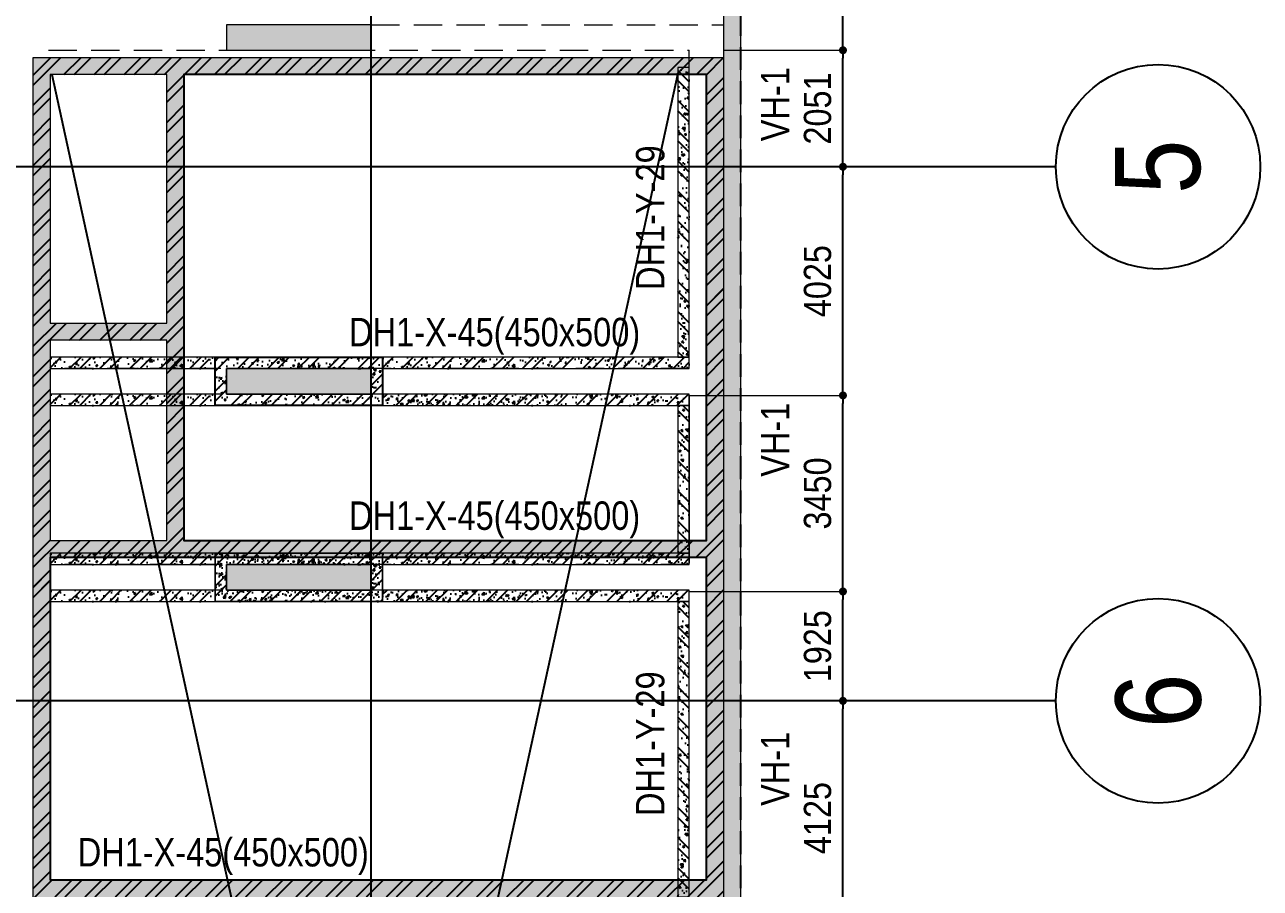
# Model space of a CAD drawing. Header units: millimetres. Extents: x 3718783 to 4027851, y 882487 to 1100782.
# Drawn here: x 3887629 to 3909382, y 1030897 to 1046096 of the extents above; entities that cross this region are included whole.
import ezdxf
from ezdxf.enums import TextEntityAlignment as Align

# ---------------------------------------------------------------- set-up
doc = ezdxf.new("R2010")
doc.units = ezdxf.units.MM
doc.header["$LTSCALE"] = 200
doc.header["$MEASUREMENT"] = 0
for name, pattern in [('CHG_XX_Cot_Ham 1$0$MB_Luoi truc$0$HTT Hidden 21', [3, 2, -1]), ('CHG_XX_Damsan_Ham 1$0$HIDDEN', [0.375, 0.25, -0.125]), ('CHG_XX_Luoi truc$0$MB_Luoi truc$0$Center101', [13, 10, -1, 1, -1]), ('HIDDEN', [0.375, 0.25, -0.125])]:
    doc.linetypes.add(name, pattern=pattern)
doc.layers.get('Defpoints').update_dxf_attribs({"color": 14, "lineweight": 0})
for name, color, linetype, lineweight in [('CHG_XX_Cot_Ham 1$0$Ap0302_PC', 150, 'Continuous', 9), ('CHG_XX_Cot_Ham 1$0$Ap0302_PC @ 1', 150, 'Continuous', 9), ('CHG_XX_Cot_Ham 1$0$Ap0302_PC @ 150', 150, 'Continuous', 9), ('CHG_XX_Cot_Ham 1$0$Ap0311_H', 8, 'Continuous', 15), ('CHG_XX_Cot_Ham 1$0$NS-DuongBao', 3, 'Continuous', 18), ('CHG_XX_Cot_Ham 1$0$Start hatch', 8, 'Continuous', 25), ('CHG_XX_Cot_Ham 1$0$Start net bao', 3, 'Continuous', 18), ('CHG_XX_Damsan_Ham 1$0$DBAO', 3, 'Continuous', 13), ('CHG_XX_Damsan_Ham 1$0$DGIONG', 4, 'Continuous', 13), ('CHG_XX_Damsan_Ham 1$0$DMo', 254, 'CHG_XX_Damsan_Ham 1$0$HIDDEN', 9), ('CHG_XX_Damsan_Ham 1$0$Start hatch', 8, 'Continuous', 25), ('CHG_XX_Damsan_Ham 1$0$Start net bao', 3, 'Continuous', 18), ('Dim 200', 1, 'Continuous', 5), ('DMo', 254, 'HIDDEN', 9), ('TEXT P Y', 2, 'Continuous', 15)]:
    doc.layers.add(name, color=color, linetype=linetype, lineweight=lineweight)
for name, color, linetype in [('CHG_XX_Cot_Ham 1$0$MB Ham 2$0$Concrete Line', 6, 'Continuous'), ('CHG_XX_Cot_Ham 1$0$MB_Cot ham$0$Concrete Line', 6, 'Continuous'), ('CHG_XX_Cot_Ham 1$0$mb_cot tang 1-3$0$Concrete Line', 6, 'Continuous'), ('CHG_XX_Damsan_Ham 1$0$GHI CHU', 7, 'Continuous'), ('CHG_XX_Luoi truc$0$Grid', 34, 'Continuous'), ('CHG_XX_Luoi truc$0$Grid Line', 251, 'CHG_XX_Luoi truc$0$MB_Luoi truc$0$Center101'), ('mb_cot tang 1-3$0$Concrete Line', 6, 'Continuous'), ('TEXT P X', 1, 'Continuous')]:
    doc.layers.add(name, color=color, linetype=linetype)
doc.styles.add('CHG_XX_Luoi truc$0$MB_Luoi truc$0$Grid A-F$0$VNI-HelveCB', font='VHELVCB_0.TTF')
doc.styles.add('MB_Luoi truc$0$Arial_C', font='arial.ttf', dxfattribs={"width": 0.85})
doc.styles.add('TTP-HelCon', font='VHELVCN_0.TTF')
doc.dimstyles.new('200', dxfattribs={"dimscale": 200, "dimtxt": 2.4, "dimasz": 0.7, "dimexe": 0.0003, "dimexo": 0, "dimgap": 1, "dimtad": 1, "dimdec": 0, "dimzin": 12, "dimdsep": 46, "dimtxsty": 'MB_Luoi truc$0$Arial_C', "dimblk": 'MB_Luoi truc$0$_Dot', "dimcen": 0.5, "dimclrd": 256, "dimclre": 8, "dimclrt": 1, "dimadec": 0, "dimazin": 0, "dimtfac": 1, "dimtdec": 0, "dimtix": 1, "dimtmove": 2, "dimatfit": 3, "dimldrblk": 'MB_Luoi truc$0$HTT Arrow 30', "dimfxl": 1, "dimtolj": 1, "dimtzin": 0, "dimlwe": -1, "dimarcsym": 0})

# ---------------------------------------------------------------- blocks, each defined once
blk = doc.blocks.new('*U401')
at = {"layer": 'CHG_XX_Luoi truc$0$Grid Line'}
blk.add_line((0, 0), (0, 608), dxfattribs=at)
at = {"layer": 'CHG_XX_Luoi truc$0$Grid', "lineweight": -2, "style": 'CHG_XX_Luoi truc$0$MB_Luoi truc$0$Grid A-F$0$VNI-HelveCB'}
for tag, p in [('GRIDSUB', (0, 617)), ('GRID', (0, -9))]:
    blk.add_attdef(tag, text='', height=5, dxfattribs=at).set_placement(p, align=Align.MIDDLE)
blk = doc.blocks.new('*U403')
at = {"layer": 'CHG_XX_Luoi truc$0$Grid', "lineweight": -2}
blk.add_line((0, -3), (0, 0), dxfattribs=at)
blk.add_circle((0, -9), 6, dxfattribs=at)
at = {"layer": 'CHG_XX_Luoi truc$0$Grid Line'}
blk.add_line((0, 0), (0, 438), dxfattribs=at)
at = {"layer": 'CHG_XX_Luoi truc$0$Grid', "lineweight": -2, "style": 'CHG_XX_Luoi truc$0$MB_Luoi truc$0$Grid A-F$0$VNI-HelveCB'}
for tag, p in [('GRIDSUB', (0, 447)), ('GRID', (0, -9))]:
    blk.add_attdef(tag, text='', height=5, dxfattribs=at).set_placement(p, align=Align.MIDDLE)
blk = doc.blocks.new('CHG_XX_Luoi truc')
at = {"layer": 'CHG_XX_Luoi truc$0$Grid', "xscale": 300, "yscale": 300, "zscale": 300}
blk.add_blockref('*U401', (99550, -12747), dxfattribs=at)
at = {"layer": 'CHG_XX_Luoi truc$0$Grid'}
ref = blk.add_blockref('*U403', (110703, 125550), dxfattribs=dict(at, xscale=300.0000000000013, yscale=300.0000000000013, zscale=300.0000000000013, rotation=90))
ref.add_attrib('GRID', '5', dxfattribs={"lineweight": -2, "height": 1500, "rotation": 90, "style": 'CHG_XX_Luoi truc$0$MB_Luoi truc$0$Grid A-F$0$VNI-HelveCB'}).set_placement((113403, 125550), align=Align.MIDDLE)
ref = blk.add_blockref('*U403', (110703, 116150), dxfattribs=dict(at, xscale=300.0000000000013, yscale=300.0000000000013, zscale=300.0000000000013, rotation=90))
ref.add_attrib('GRID', '6', dxfattribs={"lineweight": -2, "height": 1500, "rotation": 90, "style": 'CHG_XX_Luoi truc$0$MB_Luoi truc$0$Grid A-F$0$VNI-HelveCB'}).set_placement((113403, 116150), align=Align.MIDDLE)
blk = doc.blocks.new('*U548')
at = {"layer": 'CHG_XX_Cot_Ham 1$0$Ap0302_PC @ 1'}
h = blk.add_hatch(color=256, dxfattribs=at)
h.dxf.hatch_style = 1
h.paths.add_polyline_path([(450, 0), (0, 0), (0, -2550), (450, -2550)])
at = {"layer": 'CHG_XX_Cot_Ham 1$0$Ap0302_PC @ 150'}
h = blk.add_hatch(color=256, dxfattribs=at)
h.dxf.hatch_style = 1
h.paths.add_polyline_path([(450, 0), (0, 0), (0, -2550), (450, -2550)])
blk = doc.blocks.new('CHG_XX_Cot_Ham 1$0$Block A_C450x2250')
at = {"layer": 'CHG_XX_Cot_Ham 1$0$Ap0302_PC'}
blk.add_lwpolyline([(450, -2550), (0, -2550), (0, 0), (450, 0)], close=True, dxfattribs=at)
blk.add_blockref('*U548', (0, 0), dxfattribs=at)
blk = doc.blocks.new('CHG_XX_Cot_Ham 1')
at = {"layer": 'CHG_XX_Cot_Ham 1$0$Ap0311_H'}
h = blk.add_hatch(color=256, dxfattribs=at)
h.dxf.hatch_style = 1
h.paths.add_polyline_path([(99639.2, 163400), (-10900, 163400), (-10900, 85450), (-300, 85450), (-300, 84050), (32350, 84050), (32350, -9000), (103575.5, -9000), (106050, -6022), (106050, 158254.3)])
h.paths.add_polyline_path([(99533.7, 163100), (105750, 158110.4), (105750, 90450), (105650, 90450), (105650, 90450), (105750, 90450), (105750, 13850), (105750, 13825.9), (105750, -5913.6), (103434.7, -8700), (93600, -8700), (32650, -8700), (32650, 84350), (0, 84350), (0, 85750), (-10600, 85750), (-10600, 163100), (93600, 163100)], flags=16)
at = {"layer": 'CHG_XX_Cot_Ham 1$0$Start hatch'}
h = blk.add_hatch(dxfattribs=at)
h.set_pattern_fill('AR-CONC', color=256, scale=50)
h.set_pattern_definition([(50, (-50, -50), (358.6301, -31.37607), [37.5, -412.5]), (355, (-50, -50), (-69.3757, 376.0961), [30, -330]), (100.45144, (-20.1, -52.6), (289.2544, 344.72), [31.8701, -350.57106]), (46.1842, (-50, 50), (533.6207, -82.7596), [56.25, -618.75]), (96.63564, (-5.53, 43.1), (467.331, 487.0593), [47.8052, -525.8569]), (351.18416, (-50, 50), (467.331, 487.0593), [45, -495]), (21, (3e-06, 25), (298.4535, -201.30945), [37.5, -412.5]), (326, (3e-06, 25), (121.6577, 362.575), [30, -330]), (71.45144, (24.87, 8.22), (420.1112, 161.2656), [31.8701, -350.57106]), (37.5, (-50, -50), (6.07993, 166.44693), [0, -326, 0, -335, 0, -331.25]), (7.5, (-50, -50), (131.53477, 197.20586), [0, -191, 0, -318.5, 0, -126.25]), (327.5, (-161.5, -50), (266.91122, -11.27744), [0, -125, 0, -390, 0, -517.5]), (317.5, (-211.5, -50), (291.5931, 50.0525), [0, -162.5, 0, -259, 0, -367.5])])
h.paths.add_polyline_path([(105750, 127475.9), (93600, 127475), (93600, 76300), (105750.8, 76300)])
h.paths.add_polyline_path([(93900, 107200), (93900, 112700), (105450.8, 112700), (105450.8, 107200)], flags=16)
h.paths.add_polyline_path([(101300.8, 106900), (101300.8, 99800), (93900, 99800), (93900, 106900)], flags=16)
h.paths.add_polyline_path([(93900, 113000), (93900, 118675), (105450.8, 118675), (105450.8, 113000)], flags=16)
h.paths.add_polyline_path([(101600.8, 106900), (105450.8, 106900), (105450.8, 92450), (93900, 92450), (93900, 99500), (101600.8, 99500)], flags=16)
h.paths.add_polyline_path([(93900, 118975), (93900, 122500), (95950, 122500), (95950, 118975)], flags=16)
h.paths.add_polyline_path([(96250, 118975), (96250, 127175), (105450.8, 127175), (105450.8, 118975)], flags=16)
h.paths.add_polyline_path([(100150.8, 92150), (100150.8, 87350), (93900, 87350), (93900, 92150)], flags=16)
h.paths.add_polyline_path([(93900, 122800), (93900, 127175), (95950, 127175), (95950, 122800)], flags=16)
h.paths.add_polyline_path([(100450.8, 92150), (105450.8, 92150), (105450.8, 81950), (100450.8, 81950)], flags=16)
h.paths.add_polyline_path([(100150.8, 87050), (100150.8, 81950), (93900, 81950), (93900, 87050)], flags=16)
h.paths.add_polyline_path([(105450.8, 81650), (105450.8, 76600), (93900, 76600), (93900, 81650)], flags=16)
h = blk.add_hatch(dxfattribs=at)
h.set_pattern_fill('ANSI32', color=256, scale=1000, style=0)
h.paths.add_polyline_path([(93600, 76300), (105750.8, 76300), (105750.8, 127475), (93600, 127475)])
h.paths.add_polyline_path([(93900, 107200), (93900, 112700), (105450.8, 112700), (105450.8, 107200)], flags=16)
h.paths.add_polyline_path([(101300.8, 106900), (101300.8, 99800), (93900, 99800), (93900, 106900)], flags=16)
h.paths.add_polyline_path([(93900, 113000), (93900, 118675), (105450.8, 118675), (105450.8, 113000)], flags=16)
h.paths.add_polyline_path([(101600.8, 106900), (105450.8, 106900), (105450.8, 92450), (93900, 92450), (93900, 99500), (101600.8, 99500)], flags=16)
h.paths.add_polyline_path([(93900, 118975), (93900, 122500), (95950, 122500), (95950, 118975)], flags=16)
h.paths.add_polyline_path([(96250, 118975), (96250, 127175), (105450.8, 127175), (105450.8, 118975)], flags=16)
h.paths.add_polyline_path([(100150.8, 92150), (100150.8, 87350), (93900, 87350), (93900, 92150)], flags=16)
h.paths.add_polyline_path([(93900, 122800), (93900, 127175), (95950, 127175), (95950, 122800)], flags=16)
h.paths.add_polyline_path([(100450.8, 92150), (105450.8, 92150), (105450.8, 81950), (100450.8, 81950)], flags=16)
h.paths.add_polyline_path([(100150.8, 87050), (100150.8, 81950), (93900, 81950), (93900, 87050)], flags=16)
h.paths.add_polyline_path([(105450.8, 81650), (105450.8, 76600), (93900, 76600), (93900, 81650)], flags=16)
h = blk.add_hatch(dxfattribs=at)
h.set_pattern_fill('AR-CONC', color=256, scale=50)
h.set_pattern_definition([(50, (-2213768.6, 588216.82), (358.63009, -31.376067), [37.5, -412.5]), (355, (-2213768.6, 588216.82), (-69.375667, 376.096067), [30, -330]), (100.451444, (-2213738.7, 588214.2), (289.254423, 344.719995), [31.870096, -350.571056]), (46.1842, (-2213768.6, 588316.8), (533.620665, -82.75964), [56.25, -618.75]), (96.635635, (-2213724.1, 588309.9), (467.33097, 487.0593), [47.80517, -525.85688]), (351.184164, (-2213768.6, 588316.8), (467.33097, 487.0593), [45, -495]), (21, (-2213718.6, 588291.82), (298.453526, -201.309445), [37.5, -412.5]), (326, (-2213718.6, 588291.82), (121.657666, 362.57502), [30, -330]), (71.451445, (-2213693.72, 588275.05), (420.11119, 161.265576), [31.870095, -350.571056]), (37.5, (-2213768.59, 588216.82), (6.079928, 166.446927), [0, -326, 0, -335, 0, -331.25]), (7.5, (-2213768.59, 588216.82), (131.534769, 197.205856), [0, -191, 0, -318.5, 0, -126.25]), (327.5, (-2213880.09, 588216.82), (266.911218, -11.277436), [0, -125, 0, -390, 0, -517.5]), (317.5, (-2213930.1, 588216.82), (291.593085, 50.052491), [0, -162.5, 0, -259, 0, -367.5])])
h.paths.add_polyline_path([(96800.8, 121350), (99750.8, 121350), (99750.8, 122200), (96800.8, 122200)])
h.paths.add_polyline_path([(97000.8, 121550), (99550.8, 121550), (99550.8, 122000), (97000.8, 122000)], flags=16)
h = blk.add_hatch(dxfattribs=at)
h.set_pattern_fill('ANSI32,_O', color=256, scale=1000)
h.set_pattern_definition([(45, (-2213768.6, 588216.82), (-265.16504, 265.16504), []), (45, (-2213591.8, 588216.82), (-265.16504, 265.16504), [])])
h.paths.add_polyline_path([(96800.8, 121350), (99750.8, 121350), (99750.8, 122200), (96800.8, 122200)])
h.paths.add_polyline_path([(97000.8, 121550), (99550.8, 121550), (99550.8, 122000), (97000.8, 122000)], flags=16)
h = blk.add_hatch(dxfattribs=at)
h.set_pattern_fill('AR-CONC', color=256, scale=50)
h.set_pattern_definition([(50, (-2213768.6, 584766.82), (358.63009, -31.376067), [37.5, -412.5]), (355, (-2213768.6, 584766.82), (-69.375667, 376.096067), [30, -330]), (100.451444, (-2213738.7, 584764.2), (289.254423, 344.719995), [31.870096, -350.571056]), (46.1842, (-2213768.6, 584866.8), (533.620665, -82.75964), [56.25, -618.75]), (96.635635, (-2213724.1, 584859.9), (467.33097, 487.0593), [47.80517, -525.85688]), (351.184164, (-2213768.6, 584866.8), (467.33097, 487.0593), [45, -495]), (21, (-2213718.6, 584841.82), (298.453526, -201.309445), [37.5, -412.5]), (326, (-2213718.6, 584841.82), (121.657666, 362.57502), [30, -330]), (71.451445, (-2213693.72, 584825.05), (420.11119, 161.265576), [31.870095, -350.571056]), (37.5, (-2213768.59, 584766.82), (6.079928, 166.446927), [0, -326, 0, -335, 0, -331.25]), (7.5, (-2213768.59, 584766.82), (131.534769, 197.205856), [0, -191, 0, -318.5, 0, -126.25]), (327.5, (-2213880.09, 584766.82), (266.911218, -11.277436), [0, -125, 0, -390, 0, -517.5]), (317.5, (-2213930.1, 584766.82), (291.593085, 50.052491), [0, -162.5, 0, -259, 0, -367.5])])
h.paths.add_polyline_path([(96800.8, 117900), (99750.8, 117900), (99750.8, 118750), (96800.8, 118750)])
h.paths.add_polyline_path([(97000.8, 118100), (99550.8, 118100), (99550.8, 118550), (97000.8, 118550)], flags=16)
h = blk.add_hatch(dxfattribs=at)
h.set_pattern_fill('ANSI32', color=256, scale=1000, style=0)
h.paths.add_polyline_path([(99550.8, 118100), (97000.8, 118100), (97000.8, 118550), (99550.8, 118550)], flags=16)
h.paths.add_polyline_path([(99750.8, 117900), (96800.8, 117900), (96800.8, 118750), (99750.8, 118750)])
h = blk.add_hatch(dxfattribs=at)
h.set_pattern_fill('AR-CONC', color=256, scale=50)
h.set_pattern_definition([(50, (-50, -50), (358.6301, -31.37607), [37.5, -412.5]), (355, (-50, -50), (-69.3757, 376.0961), [30, -330]), (100.45144, (-20.1, -52.6), (289.2544, 344.72), [31.8701, -350.57106]), (46.1842, (-50, 50), (533.6207, -82.7596), [56.25, -618.75]), (96.63564, (-5.53, 43.1), (467.331, 487.0593), [47.8052, -525.8569]), (351.18416, (-50, 50), (467.331, 487.0593), [45, -495]), (21, (3e-06, 25), (298.4535, -201.30945), [37.5, -412.5]), (326, (3e-06, 25), (121.6577, 362.575), [30, -330]), (71.45144, (24.87, 8.22), (420.1112, 161.2656), [31.8701, -350.57106]), (37.5, (-50, -50), (6.07993, 166.44693), [0, -326, 0, -335, 0, -331.25]), (7.5, (-50, -50), (131.53477, 197.20586), [0, -191, 0, -318.5, 0, -126.25]), (327.5, (-161.5, -50), (266.91122, -11.27744), [0, -125, 0, -390, 0, -517.5]), (317.5, (-211.5, -50), (291.5931, 50.0525), [0, -162.5, 0, -259, 0, -367.5])])
h.paths.add_polyline_path([(99550.8, 118100), (97000.8, 118100), (97000.8, 118550), (99550.8, 118550)], flags=16)
h.paths.add_polyline_path([(99750.8, 117900), (96800.8, 117900), (96800.8, 118750), (99750.8, 118750)])
at = {"layer": 'CHG_XX_Cot_Ham 1$0$Ap0302_PC'}
blk.add_lwpolyline([(32350, 84050), (-300, 84050), (-300, 85450), (-10900, 85450), (-10900, 163400), (99639.2, 163400), (106050, 158254.3), (106050, -6022), (103575.5, -9000), (32350, -9000)], close=True, dxfattribs=at)
blk.add_lwpolyline([(105750, 90444), (105750, -5913.6), (103434.7, -8700), (32650, -8700), (32650, 84350), (0, 84350), (0, 85750), (-10600, 85750), (-10600, 163100), (99533.7, 163100), (105750, 158110.4), (105750, 127475.9)], dxfattribs=at)
at = {"layer": 'CHG_XX_Cot_Ham 1$0$MB Ham 2$0$Concrete Line'}
for points in [[(105450.8, 127175), (96250, 127175), (96250, 118975), (105450.8, 118975)], [(96800.8, 122200), (99750.8, 122200), (99750.8, 121350), (96800.8, 121350)], [(105450.8, 118675), (93900, 118675), (93900, 113000), (105450.8, 113000)]]:
    blk.add_lwpolyline(points, close=True, dxfattribs=at)
at = {"layer": 'CHG_XX_Cot_Ham 1$0$MB_Cot ham$0$Concrete Line', "linetype": 'CHG_XX_Cot_Ham 1$0$MB_Luoi truc$0$HTT Hidden 21'}
blk.add_lwpolyline([(99639.2, 163400), (106050, 158254.3), (106050, -6022), (103575.5, -9000), (32350, -9000), (32350, 84050), (-300, 84050), (-300, 85450), (-10900, 85450), (-10900, 163400)], close=True, dxfattribs=at)
at = {"layer": 'CHG_XX_Cot_Ham 1$0$NS-DuongBao'}
for points in [[(93600, 127475), (105750.8, 127475), (105750.8, 76300), (93600, 76300)], [(95950, 127175), (93900, 127175), (93900, 122800), (95950, 122800)], [(96250, 127175), (105450.8, 127175), (105450.8, 118975), (96250, 118975)], [(95950, 122500), (93900, 122500), (93900, 118975), (95950, 118975)], [(96800.8, 122200), (99750.8, 122200), (99750.8, 121350), (96800.8, 121350)], [(99550.8, 121550), (97000.8, 121550), (97000.8, 122000), (99550.8, 122000)], [(93900, 118675), (96800.8, 118675), (96800.8, 117900), (99750.8, 117900), (99750.8, 118675), (105450.8, 118675), (105450.8, 113000), (93900, 113000)], [(96800.8, 118750), (99750.8, 118750), (99750.8, 117900), (96800.8, 117900)], [(99750.8, 117900), (96800.8, 117900), (96800.8, 118675), (99750.8, 118675)], [(99550.8, 118100), (97000.8, 118100), (97000.8, 118550), (99550.8, 118550)]]:
    blk.add_lwpolyline(points, close=True, dxfattribs=at)
at = {"layer": 'CHG_XX_Cot_Ham 1$0$Start net bao', "color": 1}
for points in [[(96800.8, 121350), (99750.8, 121350), (99750.8, 122200), (96800.8, 122200)], [(97000.8, 122000), (99550.8, 122000), (99550.8, 121550), (97000.8, 121550)], [(96800.8, 117900), (99750.8, 117900), (99750.8, 118750), (96800.8, 118750)], [(97000.8, 118550), (99550.8, 118550), (99550.8, 118100), (97000.8, 118100)]]:
    blk.add_lwpolyline(points, close=True, dxfattribs=at)
at = {"layer": 'CHG_XX_Cot_Ham 1$0$Ap0302_PC', "xscale": -1, "rotation": 90}
for p in [(97000, 128050), (97000, 122000), (97000, 118550)]:
    blk.add_blockref('CHG_XX_Cot_Ham 1$0$Block A_C450x2250', p, dxfattribs=at)
at = {"layer": 'CHG_XX_Cot_Ham 1$0$mb_cot tang 1-3$0$Concrete Line'}
blk.add_blockref('CHG_XX_Luoi truc', (0, 0), dxfattribs=at)
blk = doc.blocks.new('CHG_XX_Damsan_Ham 1', base_point=(3089256, -609981))
at = {"layer": 'CHG_XX_Damsan_Ham 1$0$Start hatch'}
h = blk.add_hatch(dxfattribs=at)
h.set_pattern_fill('AR-CONC', color=256, scale=50, angle=90)
h.set_pattern_definition([(140, (117500.84, 23700.23), (31.3761, 358.6301), [37.5, -412.5]), (85, (117500.84, 23700.23), (-376.0961, -69.3757), [30, -330]), (190.45144, (117503.46, 23730.12), (-344.72, 289.2544), [31.8701, -350.571]), (136.1842, (117400.84, 23700.23), (82.7596, 533.6207), [56.25, -618.75]), (186.63564, (117407.74, 23744.7), (-487.0593, 467.331), [47.8052, -525.857]), (81.18416, (117400.84, 23700.23), (-487.0593, 467.331), [45, -495]), (111, (117425.84, 23750.23), (201.30945, 298.4535), [37.5, -412.5]), (56, (117425.84, 23750.23), (-362.575, 121.6577), [30, -330]), (161.45144, (117442.62, 23775.1), (-161.2656, 420.1112), [31.8701, -350.571]), (127.5, (117500.84, 23700.23), (-166.44693, 6.07993), [0, -326, 0, -335, 0, -331.25]), (97.5, (117500.84, 23700.23), (-197.20586, 131.53477), [0, -191, 0, -318.5, 0, -126.25]), (57.5, (117500.84, 23588.73), (11.27744, 266.91122), [0, -125, 0, -390, 0, -517.5]), (47.5, (117500.84, 23538.73), (-50.0525, 291.5931), [0, -162.5, 0, -259, 0, -367.5])])
h.paths.add_polyline_path([(105151, 122200), (105150, 127300), (104951, 127300), (104951, 122200)])
h = blk.add_hatch(dxfattribs=at)
h.set_pattern_fill('ANSI32', color=256, scale=1000, angle=90, style=0)
h.set_pattern_definition([(135, (117968.72, 23605), (-265.165, -265.165), []), (135, (117968.72, 23781.8), (-265.165, -265.165), [])])
h.paths.add_polyline_path([(105151, 122200), (105150, 127300), (104951, 127300), (104951, 122200)])
h = blk.add_hatch(dxfattribs=at)
h.set_pattern_fill('ANSI32', color=256, scale=1000, style=0)
h.set_pattern_definition([(45, (-94.4, 109182.12), (-265.165, 265.165), []), (45, (82.4, 109182.12), (-265.165, 265.165), [])])
h.paths.add_polyline_path([(93901, 122000), (96706, 122003), (96706, 122203), (93901, 122200)])
h = blk.add_hatch(dxfattribs=at)
h.set_pattern_fill('AR-CONC', color=256, scale=50)
h.set_pattern_definition([(50, (0.84, 109650), (358.6301, -31.3761), [37.5, -412.5]), (355, (0.84, 109650), (-69.3757, 376.096), [30, -330]), (100.45144, (30.73, 109647.4), (289.2544, 344.72), [31.8701, -350.571]), (46.1842, (0.84, 109750), (533.6207, -82.7596), [56.25, -618.75]), (96.63564, (45.3, 109743.1), (467.331, 487.0593), [47.8052, -525.857]), (351.18416, (0.84, 109750), (467.331, 487.0593), [45, -495]), (21, (50.84, 109725), (298.4535, -201.30945), [37.5, -412.5]), (326, (50.84, 109725), (121.6577, 362.575), [30, -330]), (71.45144, (75.7, 109708.22), (420.1112, 161.2656), [31.8701, -350.571]), (37.5, (0.84, 109650), (6.07993, 166.44693), [0, -326, 0, -335, 0, -331.25]), (7.5, (0.84, 109650), (131.53477, 197.20586), [0, -191, 0, -318.5, 0, -126.25]), (327.5, (-110.66, 109650), (266.91122, -11.27744), [0, -125, 0, -390, 0, -517.5]), (317.5, (-160.66, 109650), (291.5931, 50.0525), [0, -162.5, 0, -259, 0, -367.5])])
h.paths.add_polyline_path([(93901, 122000), (96802, 122000), (96802, 122200), (93901, 122200)])
h = blk.add_hatch(dxfattribs=at)
h.set_pattern_fill('AR-CONC', color=256, scale=50)
h.set_pattern_definition([(50, (5851.08, 109649.83), (358.6301, -31.3761), [37.5, -412.5]), (355, (5851.08, 109649.83), (-69.3757, 376.096), [30, -330]), (100.45144, (5880.96, 109647.2), (289.2544, 344.72), [31.8701, -350.571]), (46.1842, (5851.1, 109749.83), (533.6207, -82.7596), [56.25, -618.75]), (96.63564, (5895.55, 109742.93), (467.331, 487.0593), [47.8052, -525.857]), (351.18416, (5851.1, 109749.83), (467.331, 487.0593), [45, -495]), (21, (5901.08, 109724.83), (298.4535, -201.30945), [37.5, -412.5]), (326, (5901.08, 109724.83), (121.6577, 362.575), [30, -330]), (71.45144, (5925.95, 109708.05), (420.1112, 161.2656), [31.8701, -350.571]), (37.5, (5851.08, 109649.83), (6.07993, 166.44693), [0, -326, 0, -335, 0, -331.25]), (7.5, (5851.08, 109649.83), (131.53477, 197.20586), [0, -191, 0, -318.5, 0, -126.25]), (327.5, (5739.58, 109649.83), (266.91122, -11.27744), [0, -125, 0, -390, 0, -517.5]), (317.5, (5689.58, 109649.83), (291.5931, 50.0525), [0, -162.5, 0, -259, 0, -367.5])])
h.paths.add_polyline_path([(99751, 122000), (105151, 122000), (105151, 122200), (99751, 122200)])
h = blk.add_hatch(dxfattribs=at)
h.set_pattern_fill('ANSI32', color=256, scale=1000, style=0)
h.set_pattern_definition([(45, (5755.85, 109181.95), (-265.165, 265.165), []), (45, (5932.63, 109181.95), (-265.165, 265.165), [])])
h.paths.add_polyline_path([(99751, 122000), (105151, 122000), (105151, 122200), (99751, 122200)])
h = blk.add_hatch(dxfattribs=at)
h.set_pattern_fill('ANSI32', color=256, scale=1000, style=0)
h.set_pattern_definition([(45, (-94.4, 108532.12), (-265.165, 265.165), []), (45, (82.4, 108532.12), (-265.165, 265.165), [])])
h.paths.add_polyline_path([(93901, 121350), (96706, 121353), (96706, 121553), (93901, 121550)])
h = blk.add_hatch(dxfattribs=at)
h.set_pattern_fill('AR-CONC', color=256, scale=50)
h.set_pattern_definition([(50, (0.84, 109000), (358.6301, -31.3761), [37.5, -412.5]), (355, (0.84, 109000), (-69.3757, 376.096), [30, -330]), (100.45144, (30.73, 108997.4), (289.2544, 344.72), [31.8701, -350.571]), (46.1842, (0.84, 109100), (533.6207, -82.7596), [56.25, -618.75]), (96.63564, (45.3, 109093.1), (467.331, 487.0593), [47.8052, -525.857]), (351.18416, (0.84, 109100), (467.331, 487.0593), [45, -495]), (21, (50.84, 109075), (298.4535, -201.30945), [37.5, -412.5]), (326, (50.84, 109075), (121.6577, 362.575), [30, -330]), (71.45144, (75.7, 109058.22), (420.1112, 161.2656), [31.8701, -350.571]), (37.5, (0.84, 109000), (6.07993, 166.44693), [0, -326, 0, -335, 0, -331.25]), (7.5, (0.84, 109000), (131.53477, 197.20586), [0, -191, 0, -318.5, 0, -126.25]), (327.5, (-110.66, 109000), (266.91122, -11.27744), [0, -125, 0, -390, 0, -517.5]), (317.5, (-160.66, 109000), (291.5931, 50.0525), [0, -162.5, 0, -259, 0, -367.5])])
h.paths.add_polyline_path([(93901, 121350), (96802, 121350), (96802, 121550), (93901, 121550)])
h = blk.add_hatch(dxfattribs=at)
h.set_pattern_fill('AR-CONC', color=256, scale=50)
h.set_pattern_definition([(50, (5851.08, 108999.83), (358.6301, -31.3761), [37.5, -412.5]), (355, (5851.08, 108999.83), (-69.3757, 376.096), [30, -330]), (100.45144, (5880.96, 108997.2), (289.2544, 344.72), [31.8701, -350.571]), (46.1842, (5851.1, 109099.83), (533.6207, -82.7596), [56.25, -618.75]), (96.63564, (5895.55, 109092.93), (467.331, 487.0593), [47.8052, -525.857]), (351.18416, (5851.1, 109099.83), (467.331, 487.0593), [45, -495]), (21, (5901.08, 109074.83), (298.4535, -201.30945), [37.5, -412.5]), (326, (5901.08, 109074.83), (121.6577, 362.575), [30, -330]), (71.45144, (5925.95, 109058.05), (420.1112, 161.2656), [31.8701, -350.571]), (37.5, (5851.08, 108999.83), (6.07993, 166.44693), [0, -326, 0, -335, 0, -331.25]), (7.5, (5851.08, 108999.83), (131.53477, 197.20586), [0, -191, 0, -318.5, 0, -126.25]), (327.5, (5739.58, 108999.83), (266.91122, -11.27744), [0, -125, 0, -390, 0, -517.5]), (317.5, (5689.58, 108999.83), (291.5931, 50.0525), [0, -162.5, 0, -259, 0, -367.5])])
h.paths.add_polyline_path([(99751, 121350), (102652, 121350), (102652, 121550), (99751, 121550)])
h = blk.add_hatch(dxfattribs=at)
h.set_pattern_fill('AR-CONC', color=256, scale=50)
h.set_pattern_definition([(50, (0, 0), (358.6301, -31.37607), [37.5, -412.5]), (355, (0, 0), (-69.3757, 376.0961), [30, -330]), (100.45144, (29.9, -2.6), (289.2544, 344.72), [31.8701, -350.57106]), (46.1842, (0, 100), (533.6207, -82.7596), [56.25, -618.75]), (96.63564, (44.47, 93.1), (467.331, 487.0593), [47.8052, -525.8569]), (351.18416, (0, 100), (467.331, 487.0593), [45, -495]), (21, (50, 75), (298.4535, -201.30945), [37.5, -412.5]), (326, (50, 75), (121.6577, 362.575), [30, -330]), (71.45144, (74.87, 58.22), (420.1112, 161.2656), [31.8701, -350.57106]), (37.5, (0, 0), (6.07993, 166.44693), [0, -326, 0, -335, 0, -331.25]), (7.5, (0, 0), (131.53477, 197.20586), [0, -191, 0, -318.5, 0, -126.25]), (327.5, (-111.5, 0), (266.91122, -11.27744), [0, -125, 0, -390, 0, -517.5]), (317.5, (-161.5, 0), (291.5931, 50.0525), [0, -162.5, 0, -259, 0, -367.5])])
h.paths.add_polyline_path([(99751, 121350), (105151, 121350), (105151, 121550), (99751, 121550)])
h = blk.add_hatch(dxfattribs=at)
h.set_pattern_fill('ANSI32', color=256, scale=1000, style=0)
h.paths.add_polyline_path([(99751, 121350), (105151, 121350), (105151, 121550), (99751, 121550)])
h = blk.add_hatch(dxfattribs=at)
h.set_pattern_fill('AR-CONC', color=256, scale=50, angle=90)
h.set_pattern_definition([(140, (0, 0), (31.37607, 358.6301), [37.5, -412.5]), (85, (0, 0), (-376.0961, -69.3757), [30, -330]), (190.45144, (2.6, 29.9), (-344.72, 289.2544), [31.8701, -350.57106]), (136.1842, (-100, 6e-15), (82.7596, 533.6207), [56.25, -618.75]), (186.63564, (-93.1, 44.47), (-487.0593, 467.331), [47.8052, -525.8569]), (81.18416, (-100, 6e-15), (-487.0593, 467.331), [45, -495]), (111, (-75, 50), (201.30945, 298.4535), [37.5, -412.5]), (56, (-75, 50), (-362.575, 121.6577), [30, -330]), (161.45144, (-58.22, 74.87), (-161.2656, 420.1112), [31.8701, -350.57106]), (127.5, (0, 0), (-166.44693, 6.07993), [0, -326, 0, -335, 0, -331.25]), (97.5, (0, 0), (-197.20586, 131.53477), [0, -191, 0, -318.5, 0, -126.25]), (57.5, (-7e-15, -111.5), (11.27744, 266.91122), [0, -125, 0, -390, 0, -517.5]), (47.5, (-1e-14, -161.5), (-50.0525, 291.5931), [0, -162.5, 0, -259, 0, -367.5])])
h.paths.add_polyline_path([(105150, 118750), (105151, 121350), (104951, 121350), (104951, 118750)])
h = blk.add_hatch(dxfattribs=at)
h.set_pattern_fill('ANSI32', color=256, scale=1000, angle=90, style=0)
h.paths.add_polyline_path([(105150, 118750), (105151, 121350), (104951, 121350), (104951, 118750)])
h = blk.add_hatch(dxfattribs=at)
h.set_pattern_fill('ANSI32', color=256, scale=1000, style=0)
h.set_pattern_definition([(45, (-94.4, 105732.12), (-265.165, 265.165), []), (45, (82.4, 105732.12), (-265.165, 265.165), [])])
h.paths.add_polyline_path([(93901, 118550), (96706, 118553), (96706, 118753), (93901, 118750)])
h = blk.add_hatch(dxfattribs=at)
h.set_pattern_fill('AR-CONC', color=256, scale=50)
h.set_pattern_definition([(50, (0.84, 106200), (358.6301, -31.3761), [37.5, -412.5]), (355, (0.84, 106200), (-69.3757, 376.096), [30, -330]), (100.45144, (30.73, 106197.4), (289.2544, 344.72), [31.8701, -350.571]), (46.1842, (0.84, 106300), (533.6207, -82.7596), [56.25, -618.75]), (96.63564, (45.3, 106293.1), (467.331, 487.0593), [47.8052, -525.857]), (351.18416, (0.84, 106300), (467.331, 487.0593), [45, -495]), (21, (50.84, 106275), (298.4535, -201.30945), [37.5, -412.5]), (326, (50.84, 106275), (121.6577, 362.575), [30, -330]), (71.45144, (75.7, 106258.22), (420.1112, 161.2656), [31.8701, -350.571]), (37.5, (0.84, 106200), (6.07993, 166.44693), [0, -326, 0, -335, 0, -331.25]), (7.5, (0.84, 106200), (131.53477, 197.20586), [0, -191, 0, -318.5, 0, -126.25]), (327.5, (-110.66, 106200), (266.91122, -11.27744), [0, -125, 0, -390, 0, -517.5]), (317.5, (-160.66, 106200), (291.5931, 50.0525), [0, -162.5, 0, -259, 0, -367.5])])
h.paths.add_polyline_path([(93901, 118550), (96802, 118550), (96802, 118750), (93901, 118750)])
h = blk.add_hatch(dxfattribs=at)
h.set_pattern_fill('AR-CONC', color=256, scale=50)
h.set_pattern_definition([(50, (5851.08, 106199.83), (358.6301, -31.3761), [37.5, -412.5]), (355, (5851.08, 106199.83), (-69.3757, 376.096), [30, -330]), (100.45144, (5880.96, 106197.2), (289.2544, 344.72), [31.8701, -350.571]), (46.1842, (5851.1, 106299.83), (533.6207, -82.7596), [56.25, -618.75]), (96.63564, (5895.55, 106292.93), (467.331, 487.0593), [47.8052, -525.857]), (351.18416, (5851.1, 106299.83), (467.331, 487.0593), [45, -495]), (21, (5901.08, 106274.83), (298.4535, -201.30945), [37.5, -412.5]), (326, (5901.08, 106274.83), (121.6577, 362.575), [30, -330]), (71.45144, (5925.95, 106258.05), (420.1112, 161.2656), [31.8701, -350.571]), (37.5, (5851.08, 106199.83), (6.07993, 166.44693), [0, -326, 0, -335, 0, -331.25]), (7.5, (5851.08, 106199.83), (131.53477, 197.20586), [0, -191, 0, -318.5, 0, -126.25]), (327.5, (5739.58, 106199.83), (266.91122, -11.27744), [0, -125, 0, -390, 0, -517.5]), (317.5, (5689.58, 106199.83), (291.5931, 50.0525), [0, -162.5, 0, -259, 0, -367.5])])
h.paths.add_polyline_path([(99751, 118550), (105151, 118550), (105151, 118750), (99751, 118750)])
h = blk.add_hatch(dxfattribs=at)
h.set_pattern_fill('ANSI32', color=256, scale=1000, style=0)
h.set_pattern_definition([(45, (5755.85, 105731.95), (-265.165, 265.165), []), (45, (5932.63, 105731.95), (-265.165, 265.165), [])])
h.paths.add_polyline_path([(99751, 118550), (105151, 118550), (105151, 118750), (99751, 118750)])
h = blk.add_hatch(dxfattribs=at)
h.set_pattern_fill('ANSI32', color=256, scale=1000, style=0)
h.set_pattern_definition([(45, (-94.4, 105082.12), (-265.165, 265.165), []), (45, (82.4, 105082.12), (-265.165, 265.165), [])])
h.paths.add_polyline_path([(93901, 117900), (96706, 117903), (96706, 118103), (93901, 118100)])
h = blk.add_hatch(dxfattribs=at)
h.set_pattern_fill('AR-CONC', color=256, scale=50)
h.set_pattern_definition([(50, (0.84, 105550), (358.6301, -31.3761), [37.5, -412.5]), (355, (0.84, 105550), (-69.3757, 376.096), [30, -330]), (100.45144, (30.73, 105547.4), (289.2544, 344.72), [31.8701, -350.571]), (46.1842, (0.84, 105650), (533.6207, -82.7596), [56.25, -618.75]), (96.63564, (45.3, 105643.1), (467.331, 487.0593), [47.8052, -525.857]), (351.18416, (0.84, 105650), (467.331, 487.0593), [45, -495]), (21, (50.84, 105625), (298.4535, -201.30945), [37.5, -412.5]), (326, (50.84, 105625), (121.6577, 362.575), [30, -330]), (71.45144, (75.7, 105608.22), (420.1112, 161.2656), [31.8701, -350.571]), (37.5, (0.84, 105550), (6.07993, 166.44693), [0, -326, 0, -335, 0, -331.25]), (7.5, (0.84, 105550), (131.53477, 197.20586), [0, -191, 0, -318.5, 0, -126.25]), (327.5, (-110.66, 105550), (266.91122, -11.27744), [0, -125, 0, -390, 0, -517.5]), (317.5, (-160.66, 105550), (291.5931, 50.0525), [0, -162.5, 0, -259, 0, -367.5])])
h.paths.add_polyline_path([(93901, 117900), (96802, 117900), (96802, 118100), (93901, 118100)])
h = blk.add_hatch(dxfattribs=at)
h.set_pattern_fill('AR-CONC', color=256, scale=50)
h.set_pattern_definition([(50, (5851.08, 105549.83), (358.6301, -31.3761), [37.5, -412.5]), (355, (5851.08, 105549.83), (-69.3757, 376.096), [30, -330]), (100.45144, (5880.96, 105547.2), (289.2544, 344.72), [31.8701, -350.571]), (46.1842, (5851.1, 105649.83), (533.6207, -82.7596), [56.25, -618.75]), (96.63564, (5895.55, 105642.93), (467.331, 487.0593), [47.8052, -525.857]), (351.18416, (5851.1, 105649.83), (467.331, 487.0593), [45, -495]), (21, (5901.08, 105624.83), (298.4535, -201.30945), [37.5, -412.5]), (326, (5901.08, 105624.83), (121.6577, 362.575), [30, -330]), (71.45144, (5925.95, 105608.05), (420.1112, 161.2656), [31.8701, -350.571]), (37.5, (5851.08, 105549.83), (6.07993, 166.44693), [0, -326, 0, -335, 0, -331.25]), (7.5, (5851.08, 105549.83), (131.53477, 197.20586), [0, -191, 0, -318.5, 0, -126.25]), (327.5, (5739.58, 105549.83), (266.91122, -11.27744), [0, -125, 0, -390, 0, -517.5]), (317.5, (5689.58, 105549.83), (291.5931, 50.0525), [0, -162.5, 0, -259, 0, -367.5])])
h.paths.add_polyline_path([(99751, 117900), (102652, 117900), (102652, 118100), (99751, 118100)])
h = blk.add_hatch(dxfattribs=at)
h.set_pattern_fill('AR-CONC', color=256, scale=50)
h.set_pattern_definition([(50, (0, -3450), (358.6301, -31.37607), [37.5, -412.5]), (355, (0, -3450), (-69.3757, 376.0961), [30, -330]), (100.45144, (29.9, -3452.6), (289.2544, 344.72), [31.8701, -350.57106]), (46.1842, (0, -3350), (533.6207, -82.7596), [56.25, -618.75]), (96.63564, (44.47, -3356.9), (467.331, 487.0593), [47.8052, -525.8569]), (351.18416, (0, -3350), (467.331, 487.0593), [45, -495]), (21, (50, -3375), (298.4535, -201.30945), [37.5, -412.5]), (326, (50, -3375), (121.6577, 362.575), [30, -330]), (71.45144, (74.87, -3391.78), (420.1112, 161.2656), [31.8701, -350.57106]), (37.5, (0, -3450), (6.07993, 166.44693), [0, -326, 0, -335, 0, -331.25]), (7.5, (0, -3450), (131.53477, 197.20586), [0, -191, 0, -318.5, 0, -126.25]), (327.5, (-111.5, -3450), (266.91122, -11.27744), [0, -125, 0, -390, 0, -517.5]), (317.5, (-161.5, -3450), (291.5931, 50.0525), [0, -162.5, 0, -259, 0, -367.5])])
h.paths.add_polyline_path([(99751, 117900), (105151, 117900), (105151, 118100), (99751, 118100)])
h = blk.add_hatch(dxfattribs=at)
h.set_pattern_fill('ANSI32', color=256, scale=1000, style=0)
h.set_pattern_definition([(45, (0, -3450), (-265.165, 265.165), []), (45, (176.78, -3450), (-265.165, 265.165), [])])
h.paths.add_polyline_path([(99751, 117900), (105151, 117900), (105151, 118100), (99751, 118100)])
h = blk.add_hatch(dxfattribs=at)
h.set_pattern_fill('AR-CONC', color=256, scale=50, angle=90)
h.set_pattern_definition([(140, (0, -3450), (31.37607, 358.6301), [37.5, -412.5]), (85, (0, -3450), (-376.0961, -69.3757), [30, -330]), (190.45144, (2.6, -3420.1), (-344.72, 289.2544), [31.8701, -350.57106]), (136.1842, (-100, -3450), (82.7596, 533.6207), [56.25, -618.75]), (186.63564, (-93.1, -3405.53), (-487.0593, 467.331), [47.8052, -525.8569]), (81.18416, (-100, -3450), (-487.0593, 467.331), [45, -495]), (111, (-75, -3400), (201.30945, 298.4535), [37.5, -412.5]), (56, (-75, -3400), (-362.575, 121.6577), [30, -330]), (161.45144, (-58.22, -3375.13), (-161.2656, 420.1112), [31.8701, -350.57106]), (127.5, (0, -3450), (-166.44693, 6.07993), [0, -326, 0, -335, 0, -331.25]), (97.5, (0, -3450), (-197.20586, 131.53477), [0, -191, 0, -318.5, 0, -126.25]), (57.5, (-7e-15, -3561.5), (11.27744, 266.91122), [0, -125, 0, -390, 0, -517.5]), (47.5, (-1e-14, -3611.5), (-50.0525, 291.5931), [0, -162.5, 0, -259, 0, -367.5])])
h.paths.add_polyline_path([(105150, 112700), (105151, 117900), (104951, 117900), (104951, 112700)])
h = blk.add_hatch(dxfattribs=at)
h.set_pattern_fill('ANSI32', color=256, scale=1000, angle=90, style=0)
h.set_pattern_definition([(135, (0, -3450), (-265.165, -265.165), []), (135, (1e-14, -3273.22), (-265.165, -265.165), [])])
h.paths.add_polyline_path([(105150, 112700), (105151, 117900), (104951, 117900), (104951, 112700)])
at = {"layer": 'CHG_XX_Damsan_Ham 1$0$DBAO'}
blk.add_lwpolyline([(-10900, 85450), (-10900, 163400), (99639, 163400), (106050, 158250), (106050, -6022), (103576, -9000), (32350, -9000), (32350, 84050), (-300, 84050), (-300, 85450), (-10900, 85450)], dxfattribs=at)
at = {"layer": 'CHG_XX_Damsan_Ham 1$0$DMo', "ltscale": 10}
for p, q in [((99550, 128050), (105750, 128050)), ((93870, 127600), (105151, 127600)), ((105151, 122000), (105151, 127600)), ((105151, 122000), (93900, 122000)), ((105150, 121550), (93901, 121550)), ((105150, 118550), (105150, 121550)), ((105150, 118550), (93900, 118550)), ((105151, 118100), (93901, 118100)), ((105150, 112500), (105150, 118075))]:
    blk.add_line(p, q, dxfattribs=at)
at = {"layer": 'CHG_XX_Damsan_Ham 1$0$DMo', "linetype": 'Continuous', "ltscale": 10}
blk.add_line((105150, 121525), (105150, 118575), dxfattribs=at)
at = {"layer": 'CHG_XX_Damsan_Ham 1$0$GHI CHU'}
for p, q in [((93900, 76600), (104951, 127175)), ((93927, 127175), (104950, 76600))]:
    blk.add_line(p, q, dxfattribs=at)
at = {"layer": 'CHG_XX_Damsan_Ham 1$0$Start net bao', "color": 1}
for points in [[(105151, 122200), (105150, 127300), (104951, 127300), (104951, 122200)], [(93901, 122000), (96802, 122000), (96802, 122200), (93901, 122200)], [(99751, 122000), (105151, 122000), (105151, 122200), (99751, 122200)], [(93901, 121350), (96802, 121350), (96802, 121550), (93901, 121550)], [(99751, 121350), (105151, 121350), (105151, 121550), (99751, 121550)], [(105150, 118750), (105151, 121350), (104951, 121350), (104951, 118750)], [(93901, 118550), (96802, 118550), (96802, 118750), (93901, 118750)], [(99751, 118550), (105151, 118550), (105151, 118750), (99751, 118750)], [(93901, 117900), (96802, 117900), (96802, 118100), (93901, 118100)], [(99751, 117900), (105151, 117900), (105151, 118100), (99751, 118100)], [(105150, 112700), (105151, 117900), (104951, 117900), (104951, 112700)]]:
    blk.add_lwpolyline(points, close=True, dxfattribs=at)
at = {"layer": 'CHG_XX_Damsan_Ham 1$0$DGIONG'}
blk.add_blockref('CHG_XX_Cot_Ham 1', (0, 0), dxfattribs=at)
blk = doc.blocks.new('MB_Luoi truc$0$_Dot')
at = {"color": 0, "linetype": 'ByBlock', "lineweight": -2}
blk.add_line((-0.5, 0), (-1, 0), dxfattribs=at)
at = {"color": 0, "linetype": 'ByBlock', "const_width": 0.5}
blk.add_lwpolyline([(-0.25, 0, 1), (0.25, 0, 1)], format="xyb", close=True, dxfattribs=at)
blk = doc.blocks.new('*D266')
at = {"layer": 'Defpoints', "color": 0, "transparency": 16777216}
for p in [(3900229, 1034196), (3902034, 1034196), (3899329, 1030071)]:
    blk.add_point(p, dxfattribs=at)
at = {"layer": 'Dim 200', "color": 8, "transparency": 16777216}
for p, q in [((3900229, 1034196), (3902034, 1034196)), ((3899329, 1030071), (3902034, 1030071))]:
    blk.add_line(p, q, dxfattribs=at)
at = {"layer": 'Dim 200', "lineweight": -2, "transparency": 16777216}
blk.add_line((3902034, 1030211), (3902034, 1034056), dxfattribs=at)
at = {"layer": 'Dim 200', "lineweight": -2, "transparency": 16777216, "xscale": 140, "yscale": 140, "zscale": 140}
for p, rotation in [((3902034, 1034196), 90), ((3902034, 1030071), 270)]:
    blk.add_blockref('MB_Luoi truc$0$_Dot', p, dxfattribs=dict(at, rotation=rotation))
at = {"layer": 'Dim 200', "color": 1, "transparency": 16777216, "insert": (3901589, 1032133), "char_height": 480, "attachment_point": 5, "rotation": 90, "style": 'MB_Luoi truc$0$Arial_C'}
blk.add_mtext('\\A1;4125', dxfattribs=at)
blk = doc.blocks.new('MB_Luoi truc$0$HTT Arrow 30')
blk.add_hatch(color=256).paths.add_polyline_path([(-2.5, 0.375), (-2.5, -0.375), (0, 0)])
at = {"color": 0, "linetype": 'ByBlock', "lineweight": -2}
for p, q in [((0, 0), (-2.5, 0.375)), ((-2.5, -0.375), (-2.5, 0.375)), ((0, 0), (-2.5, -0.375))]:
    blk.add_line(p, q, dxfattribs=at)
blk = doc.blocks.new('*D267')
at = {"layer": 'Defpoints', "color": 0, "transparency": 16777216}
for p in [(3899329, 1036121), (3902034, 1036121), (3900229, 1034196)]:
    blk.add_point(p, dxfattribs=at)
at = {"layer": 'Dim 200', "color": 8, "transparency": 16777216}
for p, q in [((3899329, 1036121), (3902034, 1036121)), ((3900229, 1034196), (3902034, 1034196))]:
    blk.add_line(p, q, dxfattribs=at)
at = {"layer": 'Dim 200', "lineweight": -2, "transparency": 16777216}
blk.add_line((3902034, 1034336), (3902034, 1035981), dxfattribs=at)
at = {"layer": 'Dim 200', "lineweight": -2, "transparency": 16777216, "xscale": 140, "yscale": 140, "zscale": 140}
for p, rotation in [((3902034, 1036121), 90), ((3902034, 1034196), 270)]:
    blk.add_blockref('MB_Luoi truc$0$_Dot', p, dxfattribs=dict(at, rotation=rotation))
at = {"layer": 'Dim 200', "color": 1, "transparency": 16777216, "insert": (3901589, 1035158), "char_height": 480, "attachment_point": 5, "rotation": 90, "style": 'MB_Luoi truc$0$Arial_C'}
blk.add_mtext('\\A1;1925', dxfattribs=at)
blk = doc.blocks.new('*D268')
at = {"layer": 'Defpoints', "color": 0, "transparency": 16777216}
for p in [(3899329, 1039571), (3902034, 1039571), (3899329, 1036121)]:
    blk.add_point(p, dxfattribs=at)
at = {"layer": 'Dim 200', "color": 8, "transparency": 16777216}
for p, q in [((3899329, 1039571), (3902034, 1039571)), ((3899329, 1036121), (3902034, 1036121))]:
    blk.add_line(p, q, dxfattribs=at)
at = {"layer": 'Dim 200', "lineweight": -2, "transparency": 16777216}
blk.add_line((3902034, 1036261), (3902034, 1039431), dxfattribs=at)
at = {"layer": 'Dim 200', "lineweight": -2, "transparency": 16777216, "xscale": 140, "yscale": 140, "zscale": 140}
for p, rotation in [((3902034, 1039571), 90), ((3902034, 1036121), 270)]:
    blk.add_blockref('MB_Luoi truc$0$_Dot', p, dxfattribs=dict(at, rotation=rotation))
at = {"layer": 'Dim 200', "color": 1, "transparency": 16777216, "insert": (3901589, 1037846), "char_height": 480, "attachment_point": 5, "rotation": 90, "style": 'MB_Luoi truc$0$Arial_C'}
blk.add_mtext('\\A1;3450', dxfattribs=at)
blk = doc.blocks.new('*D269')
at = {"layer": 'Defpoints', "color": 0, "transparency": 16777216}
for p in [(3900229, 1043596), (3902034, 1043596), (3899329, 1039571)]:
    blk.add_point(p, dxfattribs=at)
at = {"layer": 'Dim 200', "color": 8, "transparency": 16777216}
for p, q in [((3900229, 1043596), (3902034, 1043596)), ((3899329, 1039571), (3902034, 1039571))]:
    blk.add_line(p, q, dxfattribs=at)
at = {"layer": 'Dim 200', "lineweight": -2, "transparency": 16777216}
blk.add_line((3902034, 1039711), (3902034, 1043456), dxfattribs=at)
at = {"layer": 'Dim 200', "lineweight": -2, "transparency": 16777216, "xscale": 140, "yscale": 140, "zscale": 140}
for p, rotation in [((3902034, 1043596), 90), ((3902034, 1039571), 270)]:
    blk.add_blockref('MB_Luoi truc$0$_Dot', p, dxfattribs=dict(at, rotation=rotation))
at = {"layer": 'Dim 200', "color": 1, "transparency": 16777216, "insert": (3901589, 1041583), "char_height": 480, "attachment_point": 5, "rotation": 90, "style": 'MB_Luoi truc$0$Arial_C'}
blk.add_mtext('\\A1;4025', dxfattribs=at)
blk = doc.blocks.new('*D270')
at = {"layer": 'Defpoints', "color": 0, "transparency": 16777216}
for p in [(3899929, 1045647), (3902034, 1045647), (3900229, 1043596)]:
    blk.add_point(p, dxfattribs=at)
at = {"layer": 'Dim 200', "color": 8, "transparency": 16777216}
for p, q in [((3899929, 1045647), (3902034, 1045647)), ((3900229, 1043596), (3902034, 1043596))]:
    blk.add_line(p, q, dxfattribs=at)
at = {"layer": 'Dim 200', "lineweight": -2, "transparency": 16777216}
blk.add_line((3902034, 1043736), (3902034, 1045507), dxfattribs=at)
at = {"layer": 'Dim 200', "lineweight": -2, "transparency": 16777216, "xscale": 140, "yscale": 140, "zscale": 140}
for p, rotation in [((3902034, 1045647), 90), ((3902034, 1043596), 270)]:
    blk.add_blockref('MB_Luoi truc$0$_Dot', p, dxfattribs=dict(at, rotation=rotation))
at = {"layer": 'Dim 200', "color": 1, "transparency": 16777216, "insert": (3901589, 1044621), "char_height": 480, "attachment_point": 5, "rotation": 90, "style": 'MB_Luoi truc$0$Arial_C'}
blk.add_mtext('\\A1;2051', dxfattribs=at)
blk = doc.blocks.new('*D271')
at = {"layer": 'Defpoints', "color": 0, "transparency": 16777216}
for p in [(3900229, 1048646), (3902034, 1048646), (3899929, 1045647)]:
    blk.add_point(p, dxfattribs=at)
at = {"layer": 'Dim 200', "color": 8, "transparency": 16777216}
for p, q in [((3900229, 1048646), (3902034, 1048646)), ((3899929, 1045647), (3902034, 1045647))]:
    blk.add_line(p, q, dxfattribs=at)
at = {"layer": 'Dim 200', "lineweight": -2, "transparency": 16777216}
blk.add_line((3902034, 1045787), (3902034, 1048506), dxfattribs=at)
at = {"layer": 'Dim 200', "lineweight": -2, "transparency": 16777216, "xscale": 140, "yscale": 140, "zscale": 140}
for p, rotation in [((3902034, 1048646), 90), ((3902034, 1045647), 270)]:
    blk.add_blockref('MB_Luoi truc$0$_Dot', p, dxfattribs=dict(at, rotation=rotation))
at = {"layer": 'Dim 200', "color": 1, "transparency": 16777216, "insert": (3901589, 1047146), "char_height": 480, "attachment_point": 5, "rotation": 90, "style": 'MB_Luoi truc$0$Arial_C'}
blk.add_mtext('\\A1;2999', dxfattribs=at)

msp = doc.modelspace()

# ---------------------------------------------------------------- block references
at = {"layer": 'DMo'}
msp.add_blockref('CHG_XX_Damsan_Ham 1', (6883434.59583, 308064.69934), dxfattribs=at)
at = {"layer": 'mb_cot tang 1-3$0$Concrete Line'}
msp.add_blockref('CHG_XX_Cot_Ham 1', (3794178.65102, 918045.71079), dxfattribs=at)
msp.add_blockref('CHG_XX_Cot_Ham 1', (3794178.65102, 918045.71079), dxfattribs=at)

# ---------------------------------------------------------------- texts
at = {"layer": 'TEXT P X', "style": 'TTP-HelCon'}
for p in [(3901089.33413, 1044044.06507), (3901089.33413, 1038139.38557), (3901089.33413, 1032346.59157)]:
    msp.add_text('VH-1', height=500, rotation=90, dxfattribs=at).set_placement(p)
for p in [(3893339.66532, 1040436.28456), (3893339.63447, 1037205.55668), (3888562.2827, 1031281.29707)]:
    msp.add_text('DH1-X-45(450x500)', height=500, dxfattribs=at).set_placement(p)
at = {"layer": 'TEXT P Y', "style": 'TTP-HelCon'}
for p in [(3898890.04388, 1041427.52943), (3898890.04388, 1032168.98343)]:
    msp.add_text('DH1-Y-29', height=500, rotation=90, dxfattribs=at).set_placement(p)

# ---------------------------------------------------------------- dimensions: what is measured, and where the dimension line sits
at = {"layer": 'Dim 200'}
for base, p1, p2, picture, middle in [((3902033.9165, 1048645.71079), (3899928.65102, 1045646.64579), (3900228.65102, 1048645.71079), '*D271', (3901588.84147, 1047146.17829)), ((3902033.9165, 1045646.64579), (3900228.65102, 1043595.71079), (3899928.65102, 1045646.64579), '*D270', (3901588.84147, 1044621.17829)), ((3902033.9165, 1043595.71079), (3899328.65102, 1039570.70222), (3900228.65102, 1043595.71079), '*D269', (3901588.84147, 1041583.20651)), ((3902033.9165, 1039570.70222), (3899328.65102, 1036120.70222), (3899328.65102, 1039570.70222), '*D268', (3901588.67776, 1037845.70222)), ((3902033.9165, 1036120.70222), (3900228.64745, 1034195.71079), (3899328.65102, 1036120.70222), '*D267', (3901588.84147, 1035158.20651)), ((3902033.9165, 1034195.71079), (3899328.65102, 1030070.70222), (3900228.64745, 1034195.71079), '*D266', (3901588.84147, 1032133.20651))]:
    dim = msp.add_linear_dim(base=base, p1=p1, p2=p2, angle=90, dimstyle='200', override={"dimarcsym": 1}, dxfattribs=at)
    dim.commit()
    dim.dimension.update_dxf_attribs({"geometry": picture, "text_midpoint": middle})

doc.saveas('drawing.dxf')
